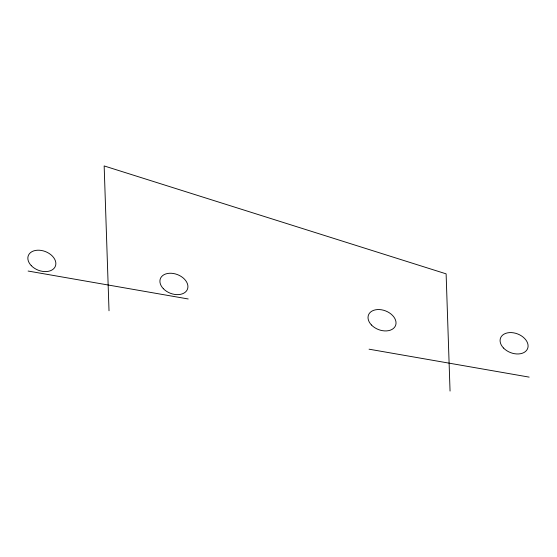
<?xml version="1.0" encoding="UTF-8"?>
<svg xmlns="http://www.w3.org/2000/svg" width="557" height="557" viewBox="0 0 557 557"><rect width="100%" height="100%" fill="white"/><g stroke="black" fill="none" stroke-linecap="round" stroke-linejoin="round"><path stroke-width="0.84" d="M28.115 271.043L188.189 298.97M369.068 349.19L529.15 377.117M450.049 391.063L446.115 273.849L104.159 165.937L109.019 310.764M503.514 348.028A14.531 9.984 21.4 0 0 527.333 349.211A14.531 9.984 21.4 0 0 511.423 332.599A14.531 9.984 21.4 0 0 503.514 348.028M371.449 324.989A14.531 9.984 21.4 0 0 395.268 326.172A14.531 9.984 21.4 0 0 379.359 309.56A14.531 9.984 21.4 0 0 371.449 324.989M163.34 288.686A14.531 9.984 21.4 0 0 187.166 289.863A14.531 9.984 21.4 0 0 171.257 273.257A14.531 9.984 21.4 0 0 163.34 288.686M31.276 265.647A14.531 9.984 21.4 0 0 55.101 266.824A14.531 9.984 21.4 0 0 39.192 250.218A14.531 9.984 21.4 0 0 31.276 265.647"/></g></svg>
